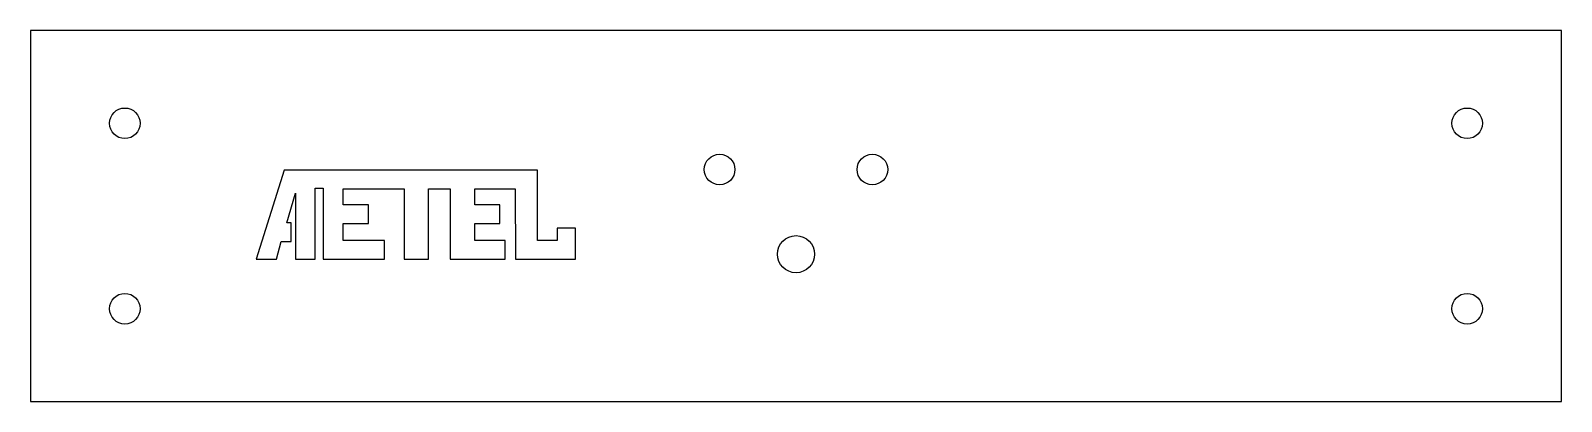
# Model space of a CAD drawing. Extents: x 49 to 462, y -375 to -275.
import ezdxf

# ---------------------------------------------------------------- set-up
doc = ezdxf.new("R2010")
doc.units = 0
doc.layers.add('LAYER_1', color=7, linetype='CONTINUOUS')

# ---------------------------------------------------------------- blocks, each defined once
blk = doc.blocks.new('BLOCK_2')
at = {"layer": 'LAYER_1', "color": 7}
blk.add_lwpolyline([(191.21, -328.25), (191.21, -331.59), (185.89, -331.59), (185.89, -312.66), (117.64, -312.66), (110.1, -336.61), (115.52, -336.61), (116.85, -331.87), (119.53, -331.87), (119.53, -326.85), (118.36, -326.85), (120.69, -318.8), (120.7, -318.83), (120.69, -318.85), (120.69, -326.85), (120.69, -331.87), (120.7, -331.87), (120.7, -336.61), (125.95, -336.61), (125.95, -317.5), (128.15, -317.5), (128.15, -336.61), (144.69, -336.61), (144.69, -331.59), (133.53, -331.59), (133.53, -326.99), (140.32, -326.99), (140.32, -321.96), (133.53, -321.96), (133.53, -317.69), (149.95, -317.69), (149.95, -336.61), (156.52, -336.61), (156.52, -317.69), (162.41, -317.69), (162.41, -336.61), (177.23, -336.61), (177.23, -331.59), (168.99, -331.59), (168.99, -326.99), (175.77, -326.99), (175.77, -321.96), (168.99, -321.96), (168.99, -317.69), (179.9, -317.69), (179.97, -336.61), (196.12, -336.61), (196.17, -336.61), (196.17, -328.25), (191.21, -328.25)], dxfattribs=at)

msp = doc.modelspace()

# ---------------------------------------------------------------- linework, layer by layer
at = {"layer": 'LAYER_1', "color": 7}
msp.add_lwpolyline([(49.26, -274.99), (49.26, -374.99), (461.96, -374.99), (461.96, -274.99), (49.26, -274.99)], dxfattribs=at)
for points in [[(70.53, -299.99), (70.53, -302.27), (72.38, -304.12), (74.66, -304.12), (76.93, -304.12), (78.78, -302.27), (78.78, -299.99), (78.78, -297.71), (76.93, -295.87), (74.66, -295.87), (72.38, -295.87), (70.53, -297.71), (70.53, -299.99)], [(432.43, -299.99), (432.43, -302.27), (434.28, -304.12), (436.56, -304.12), (438.83, -304.12), (440.68, -302.27), (440.68, -299.99), (440.68, -297.71), (438.83, -295.87), (436.56, -295.87), (434.28, -295.87), (432.43, -297.71), (432.43, -299.99)], [(230.89, -312.46), (230.89, -314.74), (232.74, -316.58), (235.02, -316.58), (237.29, -316.58), (239.14, -314.74), (239.14, -312.46), (239.14, -310.18), (237.29, -308.33), (235.02, -308.33), (232.74, -308.33), (230.89, -310.18), (230.89, -312.46)], [(272.07, -312.46), (272.07, -314.74), (273.92, -316.58), (276.2, -316.58), (278.47, -316.58), (280.32, -314.74), (280.32, -312.46), (280.32, -310.18), (278.47, -308.33), (276.2, -308.33), (273.92, -308.33), (272.07, -310.18), (272.07, -312.46)], [(250.61, -335.29), (250.61, -338.05), (252.84, -340.29), (255.61, -340.29), (258.37, -340.29), (260.61, -338.05), (260.61, -335.29), (260.61, -332.53), (258.37, -330.29), (255.61, -330.29), (252.84, -330.29), (250.61, -332.53), (250.61, -335.29)], [(70.53, -349.99), (70.53, -352.27), (72.38, -354.12), (74.66, -354.12), (76.93, -354.12), (78.78, -352.27), (78.78, -349.99), (78.78, -347.71), (76.93, -345.87), (74.66, -345.87), (72.38, -345.87), (70.53, -347.71), (70.53, -349.99)], [(432.43, -349.99), (432.43, -352.27), (434.28, -354.12), (436.56, -354.12), (438.83, -354.12), (440.68, -352.27), (440.68, -349.99), (440.68, -347.71), (438.83, -345.87), (436.56, -345.87), (434.28, -345.87), (432.43, -347.71), (432.43, -349.99)]]:
    msp.add_open_spline(points, degree=3, knots=[0, 0, 0, 0, 1, 1, 1, 2, 2, 2, 3, 3, 3, 4, 4, 4, 4], dxfattribs=at)

# ---------------------------------------------------------------- block references
at = {"layer": 'LAYER_1'}
msp.add_blockref('BLOCK_2', (0, 0), dxfattribs=at)

doc.saveas('drawing.dxf')
